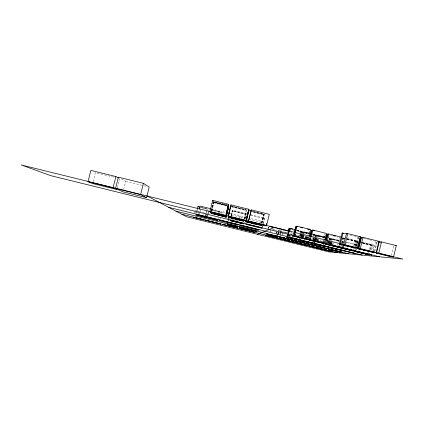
<?xml version="1.0" encoding="UTF-8"?>
<svg xmlns="http://www.w3.org/2000/svg" width="424" height="424" viewBox="0 0 424 424"><rect width="100%" height="100%" fill="white"/><g stroke="black" fill="none" stroke-linecap="round" stroke-linejoin="round"><path stroke-width="0.32" stroke-dasharray="2.12 1.59" d="M229.972 213.463L240.185 215.98L240.026 217.035L229.241 214.374M245.941 217.395L242.104 216.452L241.828 217.65L245.613 218.583M368.292 253.425L368.604 252.153M369.219 249.598L370.306 245.13L371.207 245.146L369.961 250.287M370.401 249.985L371.572 245.157L372.489 245.173L371.313 250.033M371.678 250.054L372.86 245.178L374.27 245.199L372.929 250.743M373.449 250.637L375.696 241.341L373.83 240.88M374.376 251.321L376.644 241.95M374.811 251.347L377.084 241.95M391.373 255.534L393.636 246.164M306.404 238.028L306.875 236.099M307.146 238.134L309.032 230.428M307.607 238.182L307.904 236.968M308.794 233.333L309.536 230.301M307.803 238.171L308.1 236.952M308.126 238.452L308.439 237.164M308.539 238.124L308.842 236.894M309.451 238.023L309.764 236.735M309.918 238.108L310.214 236.899M310.119 238.097L310.416 236.883M310.58 239.279L311.031 237.435M312.605 238.913L313.076 236.989M313.235 236.348L313.548 235.066L313.999 235.018L313.707 236.216M312.833 239.809L313.559 236.815M313.013 239.804L313.744 236.804M313.887 236.2L314.184 235.002L314.645 234.954L314.348 236.163M312.875 242.199L313.315 240.392M313.463 239.788L314.2 236.767M313.055 242.199L313.5 240.382M313.649 239.777L314.385 236.751M314.534 236.147L314.831 234.938L315.536 234.864L315.239 236.089M314.343 239.751L314.64 238.532M314.529 239.746L315.127 237.297M315.276 236.682L315.726 234.848L316.447 234.774L315.997 236.629M314.846 239.671L315.43 237.276M315.578 236.677L315.869 235.479L324.588 237.631M314.295 242.666L314.735 240.864M314.884 240.265L315.615 237.265M315.763 236.666L316.055 235.463L316.527 235.421L324.795 237.392M314.486 242.804L314.937 240.954M315.09 240.334L315.843 237.244M314.756 242.666L315.202 240.853M315.35 240.249L316.087 237.233M316.23 236.629L316.527 235.421M314.947 242.666L315.387 240.848M315.536 240.244L316.272 237.217M316.421 236.613L316.717 235.405L317.438 235.336L324.964 237.191M316.06 239.958L316.368 238.686M316.246 240.223L317.438 235.336M316.436 240.217L317.634 235.32L324.715 236.815M317.014 240.811L317.772 237.721M317.921 237.106L318.371 235.251M317.327 240.392L317.634 239.125M317.762 240.376L318.074 239.104M318.36 240.477L318.673 239.2M320.067 240.896L320.38 239.624M322.722 241.977L324.757 233.619M323.289 242.051L323.581 240.837M324.175 238.41L325.208 234.165M323.523 242.051L323.819 240.832M324.71 237.18L325.452 234.143M323.13 244.229L324.069 240.376M323.459 244.971L324.042 242.576M324.19 241.977L324.482 240.779M324.424 242.04L324.726 240.811M324.869 242.507L325.341 240.578M325.452 242.586L325.749 241.373M325.696 242.586L325.992 241.367M326.618 242.581L326.915 241.351M326.74 242.554L327.031 241.351M326.856 242.528L327.169 241.256M327.275 242.554L327.567 241.346M327.487 242.549L327.779 241.245M328.563 238.039L329.183 235.474M327.916 243L328.224 241.733M328.16 243.159L328.754 240.715M328.902 240.106L329.353 238.272L328.521 238.315M328.377 243.159L328.976 240.71M329.125 240.101L329.575 238.262L330.423 238.219L329.967 240.074M328.611 243.016L329.199 240.615M329.342 240.011L329.639 238.813L330.19 238.786L339.497 241.081M329.156 243.016L329.75 240.599M329.893 239.995L330.19 238.786M329.066 243.784L329.819 240.694M329.231 243.625L329.967 240.594M330.116 239.989L330.413 238.781L331.255 238.744L339.417 240.753M329.459 244.054L329.92 242.152M329.957 244.06L330.423 242.146M330.068 243.63L330.662 241.187M330.81 240.578L331.255 238.744M330.291 243.63L330.89 241.182M331.038 240.572L331.483 238.733L332.347 238.696L339.333 240.419M330.736 243.53L331.049 242.252M331.022 243.933L331.748 241.166M331.897 240.551L332.347 238.696M331.504 243.535L331.817 242.247M331.526 243.938L331.833 242.676M332.289 244.59L332.755 242.676M333.068 244.606L333.54 242.671M337.509 245.157L338.129 242.608M338.283 241.972L339.37 237.509L340.064 237.477L338.972 241.966M339.264 245.931L339.56 244.717M341.871 240.562L342.497 237.991L344.447 238.262M340.801 246.53L341.097 245.321M341.686 242.904L341.977 241.696M341.05 246.54L341.638 244.113M341.786 243.508L342.226 241.691L343.18 241.68L342.735 243.514M341.887 243.424L343.217 237.959M342.179 243.424L343.509 237.944L344.617 237.896L343.869 240.97M342.99 243.519L343.435 241.68L341.548 241.214M342.375 247.123L342.671 245.888M343.27 243.429L343.721 241.585M342.74 247.213L343.053 245.941M342.968 247.224L343.281 245.947M343.058 247.234L343.355 246M344.988 247.711L345.29 246.471M346.037 243.381L346.339 242.146L356.939 244.759M353.743 245.782L354.83 241.32L355.625 241.309L354.538 245.803M353.6 249.651L353.913 248.369M353.918 249.672L354.544 247.097M354.697 246.455L355.948 241.304L356.764 241.293L355.582 246.153M355.397 246.185L357.655 236.894M355.667 246.72L356.112 244.887L357.082 244.902M355.879 246.307L357.093 241.293L358.338 241.277L356.992 246.816M356.335 246.212L358.609 236.852M355.747 250.181L356.059 248.899M356.685 246.333L358.842 237.456M356.07 250.202L356.695 247.627M356.854 246.985L358.105 241.834M259.822 223.432L260.129 222.165L261.285 221.18L250.414 218.498M260.829 223.024L261.285 221.18M261.529 223.003L263.765 214.539L251.803 211.597M261.719 222.854L263.765 214.539M261.64 223.432L264.062 214.237L251.973 211.258M261.809 223.39L264.147 214.147L252.02 211.163M262.191 223.103L264.475 213.813M262.202 226.988L262.838 224.418M262.991 223.771L264.258 218.63L264.74 218.217L249.672 214.507M262.631 226.798L263.235 224.344M263.384 223.734L264.74 218.217M268.148 228.366L268.456 227.105M268.318 228.287L268.625 227.02M268.387 228.255L268.699 226.988M268.556 228.181L268.869 226.904M269.977 231.864L270.289 230.587M270.157 231.806L270.475 230.524M276.199 233.354L276.501 232.114M276.39 233.306L276.771 232.039M276.66 233.242L276.967 231.992M276.74 233.227L277.047 231.97M277.259 235.585L277.715 233.725M277.455 235.553L277.916 233.682M277.534 235.537L278.494 231.584M278.648 230.953L278.955 229.697M278.197 233.624L278.722 231.525M278.875 230.889L279.183 229.628M278.186 234.037L278.812 231.499M278.966 230.868L279.278 229.596M278.414 233.99L279.04 231.44M279.92 233.847L280.386 231.949M280.54 231.313L280.852 230.052M280.153 233.799L281.091 229.983M280.635 234.499L281.266 231.944M280.402 236.38L281.822 230.598M282.373 234.302L283.311 230.481M282.591 234.875L283.539 231.022M286.921 235.914L288.023 231.419M287.202 236.067L287.785 233.566M287.933 232.967L288.225 231.769M287.318 235.951L287.907 233.544M288.055 232.946L288.346 231.743M287.446 236.036L287.753 234.79M287.546 236.025L288.066 234.096M288.214 233.492L288.511 232.283M287.742 235.892L288.188 234.075M288.336 233.47L288.633 232.257M288.05 235.855L288.5 234.022M288.649 233.412L288.945 232.193M288.177 235.834L288.622 234M288.776 233.391L289.073 232.167M288.649 235.776L289.555 232.071M288.972 236.412L289.274 235.166M289.073 236.401L289.38 235.15M289.327 236.369L289.634 235.113M289.433 236.359L289.74 235.097M290.482 236.449L291.569 232.023M290.774 236.417L291.707 232.601M292.173 236.868L293.101 233.073M292.47 236.836L292.942 234.928M293.095 234.292L293.408 233.02M293.641 234.377L293.954 233.105M293.737 234.827L294.208 232.898M293.323 237.525L293.795 235.596M293.949 234.954L294.42 233.025M294.108 234.854L294.553 233.036M294.261 234.832L294.707 233.009M294.86 234.748L295.162 233.523M295.189 235.437L295.661 233.523M295.666 235.378L296.137 233.449M299.625 235.85L300.213 233.449M300.362 232.85L300.653 231.652L296.959 230.741M299.773 235.834L300.362 233.428M300.51 232.829L300.807 231.626L301.188 231.557L300.007 236.401M299.413 238.818L299.858 237.005M299.561 238.813L300.007 236.989M300.155 236.385L301.342 231.531L301.734 231.462L300.536 236.348M300.69 236.332L301.888 231.435L302.487 231.334L302.031 233.184M300.219 239.253L300.69 237.334M300.849 236.693L301.946 232.204L308.471 233.656M301.279 236.274L301.883 233.804M301.305 236.332L301.893 233.937M302.036 233.338L302.333 232.145M301.459 236.316L302.047 233.916M302.19 233.317L302.487 232.119L302.879 232.055L308.624 233.407M301.697 236.883L302.434 233.868M302.582 233.264L302.879 232.055M301.851 236.868L303.038 232.029L308.646 233.168M302.439 236.815L303.038 234.377M303.186 233.762L303.637 231.933M302.598 236.804L303.197 234.355M303.351 233.741L303.796 231.907L304.411 231.806L308.847 232.903M303.202 236.746L303.807 234.276M303.955 233.661L304.411 231.806M303.361 236.947L303.828 235.044M303.722 236.915L304.188 235.002M304.437 239.894L304.898 237.997M305.057 237.361L305.365 236.094M304.803 239.878L305.269 237.97M305.423 237.334L305.736 236.062M305.996 237.424L306.308 236.152M205.264 215.726L205.571 214.48M205.407 215.869L207.145 208.852L207.479 209.244L200.197 207.447M205.916 215.546L206.382 213.654M206.541 213.023L207.166 210.505M206.356 215.715L206.668 214.454M207.251 216.325L208.99 209.308L209.297 209.689M207.733 215.996L208.205 214.104M208.359 213.473L208.984 210.951M210.993 210.68L213.272 201.485L227.328 204.946M211.067 210.781L213.341 201.612L227.359 205.062M211.285 210.919L213.341 201.612M211.359 211.014L213.579 202.052L227.45 205.465M211.544 211.253L213.579 202.052M211.777 210.717L213.818 202.481L226.914 205.704M211.958 210.956L213.818 202.481M218.667 212.631L219.123 210.786L211.475 208.899M218.005 218.98L218.281 217.644M219.425 213.235L219.706 211.889L219.123 210.786M220.581 213.102L221.037 211.258L225.504 212.36M219.892 219.5L220.21 218.222M221.312 213.77L221.625 212.498L221.037 211.258M228.011 220.888L228.637 218.344M228.027 220.931L228.653 218.397M230.995 215.747L232.357 210.24L246.238 213.659L244.876 219.171M231.213 215.509L232.357 210.24M231.409 215.97L232.675 210.829L246.074 214.131L244.807 219.272M231.61 215.599L232.675 210.829M239.73 217.825L240.185 215.98M241.648 218.296L242.104 216.452M244.129 218.715L246.238 210.225L231.149 206.509M244.033 219.171L246.503 209.387L246.381 209.774L231.721 206.165M194.547 212.8L195.019 210.908M195.141 213.23L195.448 211.984M196.36 212.959L197.308 209.133M196.81 213.299L197.282 211.412M197.436 210.781L197.748 209.52M198.172 213.447L199.084 209.758M199.497 214.364L200.128 211.809M200.287 211.168L200.923 208.613M117.342 187.731L119.632 178.621M123.691 189.353L125.721 181.26L121.195 178.737M93.121 181.758L95.416 172.658L115.169 177.524M246.074 214.131L245.973 214.417L232.712 211.147M246.238 213.659L246.1 214.051L232.405 210.68M267.539 228.441L267.984 228.239M300.653 231.652L296.604 230.81M315.869 235.479L315.403 235.521L324.074 237.663M310.331 238.998L310.691 238.977M322.759 242.115L332.554 244.33M323.554 242.109L333.301 244.351M357.776 241.839L356.96 241.844L358.232 242.157M350.192 235.06L353.923 235.977M354.544 236.131L356.409 236.592M363.877 238.426L368.854 239.655M369.474 239.804L373.21 240.726M231.096 206.122L246.349 209.875L231.764 206.557M213.511 201.925L227.423 205.349M250.589 211.189L263.85 214.454M213.749 202.359L226.888 205.592M231.811 206.939L246.164 210.468M249.81 211.369L263.558 214.756M213.982 202.778L226.983 205.979M125.721 181.26L146.031 186.263M347.113 238.511L358.338 241.277M361.158 241.972L374.27 245.199M343.509 237.944L344.744 238.251M347.214 238.855L357.093 241.293M362.356 242.586L372.86 245.178M346.911 238.866L356.764 241.293M362.626 242.74L372.489 245.173M250.775 215.307L264.258 218.63M342.497 237.991L344.415 238.463M346.98 239.094L355.948 241.304M362.594 242.941L371.572 245.157M342.21 238.002L344.765 238.633M347.32 239.263L355.625 241.309M362.25 242.941L371.207 245.146M330.598 235.352L333.105 235.967M333.73 236.12L338.119 237.202M342.136 238.193L344.675 238.818M347.214 239.443L354.83 241.32M362.679 243.254L370.306 245.13M296.789 229.93L302.487 231.334M312.647 233.841L316.447 234.774M328.521 237.753L330.423 238.219M341.871 241.044L343.138 241.357M296.874 230.2L301.888 231.435M303.796 231.907L308.82 233.147M312.583 234.075L315.726 234.848M317.634 235.32L325.176 237.175M328.319 237.954L329.575 238.262M331.483 238.733L339.036 240.594M296.726 230.232L301.734 231.462M312.403 234.096L315.536 234.864M341.924 241.373L343.18 241.68M346.869 242.608L356.112 244.887M296.842 230.486L301.342 231.531M312.785 234.499L314.831 234.938M297.102 230.714L300.807 231.626M302.487 232.119L308.64 233.635M312.949 234.7L314.184 235.002M316.055 235.463L324.063 237.44M329.639 238.813L339.507 241.245M312.769 234.716L313.999 235.018M201.241 207.336L208.242 209.064M211.428 209.848L219.706 211.889M292.322 229.755L294.161 230.206M301.946 232.204L308.661 233.863M200.393 207.188L206.53 208.703M210.256 209.62L219.743 211.958L219.929 212.313L209.922 209.843M221.625 212.498L225.43 213.436M246.243 218.742L248.141 219.208M248.771 219.362L260.129 222.165M195.173 210.278L205.444 212.811L205.879 213.24M206.981 213.193L210.193 213.982M227.158 218.169L231.016 219.118M231.663 219.277L235.521 220.231M236.163 220.39L238.092 220.867M244.017 222.324L245.252 222.632M253.287 224.614L255.142 225.07M272.213 229.283L277.052 230.476M288.283 233.248L278.897 231.091L280.815 231.568M290.44 233.778L298.92 235.871M301.681 236.55L308.349 238.198M308.958 238.346L311.38 238.945L304.925 237.557M312.933 239.327L322.637 241.722M273.517 229.766L276.718 230.555M281.457 231.727L287.228 233.147M290.689 234L291.972 234.318M295.178 235.108L298.385 235.898M301.724 236.767L304.416 237.387M314.794 239.989L319.442 241.097M320.083 241.256L322.012 241.728M228.541 218.8L231.085 219.425M284.334 232.585L286.884 233.211"/><path stroke-width="0.64" d="M247.711 229.543L239.417 227.577L239.555 226.973L256.674 231.202L256.027 231.562L239.443 227.471M357.437 248.66L360.14 237.509L361.116 237.467L358.386 248.703L357.437 248.66L374.074 252.572L358.386 248.703M357.692 248.167L360.458 236.762L347.738 233.629L346.424 233.735L343.684 245.003L357.692 248.167L343.684 245.003M358.773 248.724L361.508 237.451L363.008 237.387L378.924 241.304L376.162 252.72L358.773 248.724L376.162 252.72M360.236 248.793L363.008 237.387M369.23 254.813L370.136 254.898L355.757 251.49L369.23 254.813L369.521 253.605M376.475 253.181L379.194 241.945L381.473 241.934L396.302 245.581L393.546 257.008L391.076 256.785L376.475 253.181L378.712 253.351L393.546 257.008M378.712 253.351L381.473 241.934M308.99 236.279L310.644 229.527L296.964 226.156L296.344 226.326L294.86 232.4M308.979 239.947L322.993 243.265L308.979 239.947L309.292 238.664M309.923 236.094L311.333 230.312L311.841 230.227L310.363 236.29M310.564 236.274L312.048 230.195L312.833 230.062L326.522 233.439L324.874 240.196M311.179 236.82L312.833 230.062M325.494 239.936L326.904 234.149L327.524 234.09L326.045 240.159M326.289 240.148L327.768 234.069L328.717 233.979L341.797 237.202M327.068 240.737L328.717 233.979M337.997 247.107L338.686 247.139L324.556 243.789L337.997 247.107L338.31 245.819M339.407 244.213L355.879 248.088L339.407 244.213L342.115 233.068L346.705 233.921M339.179 247.595L353.287 250.939L339.179 247.595L339.486 246.318M340.212 244.224L342.947 232.993M344.966 245.03L347.738 233.629M266.028 225.944L266.505 225.679L269.298 214.316L251.363 209.901L248.369 221.593L266.028 225.944L266.638 223.459M288.182 230.778L288.961 228.769L288.373 231.17M288.495 231.138L289.083 228.737L289.401 228.653L288.808 231.069M288.93 231.043L289.523 228.621L289.846 228.536L289.099 231.584M289.226 231.557L289.974 228.499L295.523 229.617M289.703 231.456L290.461 228.372M294.362 232.257L295.777 226.48L297.468 226.686M294.701 232.426L296.18 226.368M295.311 232.909L296.964 226.156M228.409 204.251L225.727 215.911L210.156 212.069L209.848 211.703L212.657 200.372L228.409 204.251L225.875 216.304L210.537 212.519L210.235 212.164L225.759 215.996M225.875 216.304L228.52 204.824M225.907 216.388L228.631 205.375L225.987 216.59L210.611 212.615L226.093 216.865L210.882 212.938M226.019 216.669L228.711 205.773L226.093 216.865M226.125 216.945L228.785 206.165L226.199 217.136L211.147 213.251L226.199 217.136M228.128 216.214L230.932 204.872L248.84 209.281L245.883 220.978L228.25 216.627L228.128 216.214L246.042 220.628M228.25 216.627L230.857 206.08M243.668 220.787L228.361 217.008L228.732 214.857M229.04 213.617L229.956 209.907M228.361 217.008L228.817 215.175M239.417 227.577L239.724 226.347M245.883 220.978L248.84 209.281M261.089 225.409L245.904 221.842L248.655 210.818M251.459 210.611L248.978 209.997L246.116 221.392L261.438 225.171L261.735 224.964L246.233 221.137L245.904 221.842M248.369 221.593L251.363 209.901M197.308 209.133L197.939 206.583L199.784 207.039M199.238 209.143L200.001 206.075L210.839 208.746M113.033 187.832L115.863 176.543L90.868 170.39L88.028 181.663L92.665 183.576L116.886 189.554L113.033 187.832L88.028 181.663M115.535 188.447L118.37 177.158L143.413 183.327L149.206 187.048L146.556 197.642L123.066 191.844L115.535 188.447L140.583 194.627L146.556 197.642M140.583 194.627L143.413 183.327M248.697 210.723L245.978 221.683L261.359 225.224L246.084 221.455M248.83 210.378L248.978 209.997M257.363 234.255L274.461 227.402M282.135 229.315L269.653 226.421M283.471 229.84L283.852 229.739M269.346 234.419L280.248 237.021L266.754 234.027L277.259 236.619L266.919 233.979M277.789 236.539L266.982 233.958M277.201 238.002L287.186 240.355L276.649 238.065L286.375 240.397M287.875 237.058L300.372 239.973L287.446 237.106L299.641 240.005M286.714 240.382L276.846 238.044M359.483 236.809L360.458 236.762M288.002 240.768L298.427 243.132L288.352 240.758M300.431 240.519L313.447 243.413M300.966 240.498L314.338 243.424L301.703 240.472M377.8 241.314L378.924 241.304M297.441 243.127L287.658 240.784L297.855 243.132M311.953 243.403L299.906 240.535L312.578 243.408M299.09 243.508L309.679 245.915L299.514 243.514M314.004 243.869L327.264 246.826M314.65 243.874L328.314 246.874L315.541 243.89M395.046 245.56L396.302 245.581M323.168 246.169L313.368 243.858L326.241 246.779M308.513 245.862L298.671 243.503L309.006 245.883M310.686 246.27L320.942 248.692L310.008 246.238L320.162 248.639M328.346 247.256L342.306 250.324L329.395 247.309M339.921 250.155L327.588 247.219L341.097 250.239M321.869 249.031L332.209 251.474L321.085 248.973L331.329 251.395M330.142 249.63L329.644 249.598L340.721 252.243M379.194 241.945L380.461 242.258M342.115 233.068L343.361 233.375M296.344 226.326L297.574 226.628M300.653 227.386L302.498 227.842M307.421 229.055L309.88 229.66M312.048 230.195L314.513 230.799M333.322 235.437L335.172 235.892M226.782 212.673L229.336 213.304M309.478 233.057L310.744 233.37M289.974 228.499L292.481 229.119M209.848 211.703L225.605 215.593M248.565 221.254L266.505 225.679M281.245 229.347L287.854 230.921M271.344 226.967L273.21 227.428M228.276 216.712L243.758 220.528L243.503 221.249L228.467 217.364M243.641 220.851L228.388 217.088L243.583 221.021M379.671 256.796L50.652 175.621L21.2 164.947L402.8 259.053L328.42 251.803L186.655 216.791L147.266 196.036M243.715 223.718L230.02 220.337L229.935 220.03L243.821 223.459L243.62 223.962L230.354 220.687L243.694 223.771M168.741 207.352L362.176 255.094M217.692 220.252L195.883 214.873L205.444 217.438L205.089 217.146M176.002 211.179L348.48 253.759M227.227 224.063L237.827 226.681L227.243 224.105M237.811 226.845L227.312 224.254L227.153 223.914L237.843 226.554L237.779 227.116L229.527 225.08L229.426 224.81L237.806 226.877M229.479 224.948L237.79 227.036M181.848 214.258L337.467 252.688M265.996 235.262L275.664 237.62M265.795 235.315L275.393 237.657M115.863 176.543L118.556 178.027M199.179 215.641L197.865 214.677L216.993 219.394L217.899 220.512L206.933 217.597M197.939 206.583L198.374 206.997M212.657 200.372L212.933 200.87M230.932 204.872L231.011 205.46M237.668 228.128L222.229 224.317L237.668 228.128M238.06 224.598L237.981 225.314L219.579 220.772L218.906 219.871L238.06 224.598M239.21 228.51L254.67 232.326L239.21 228.51M239.979 225.07L239.799 225.875L258.105 230.396L259.159 229.803L239.979 225.07M246 223.994L245.835 224.312L261.889 228.271L262.329 228.022L246 223.994M266.272 235.193L265.652 235.347L275.134 237.689L275.95 237.583L266.272 235.193M279.374 236.974L289.995 239.597L279.374 236.974M281.96 237.445L281.594 237.488L292.692 240.095L281.96 237.445M293.811 236.062L293.419 236.11L307.31 239.396L293.811 236.062M294.563 235.977L293.964 236.046L308.243 239.353L294.563 235.977M286.905 237.164L286.608 237.202L298.597 240.053L286.905 237.164M287.324 237.122L287.022 237.154L299.116 240.032L287.324 237.122M291.691 240.016L291.399 240.032L302.323 242.639L291.691 240.016M294.41 240.519L293.943 240.535L305.148 243.169L294.41 240.519M310.432 239.894L309.674 239.92L324.127 243.27L310.432 239.894M304.024 243.063L303.664 243.058L314.661 245.687L304.024 243.063M306.865 243.593L306.298 243.588L317.613 246.249L306.865 243.593M326.316 243.811L325.399 243.8L340.027 247.192L326.316 243.811M326.999 244.452L326.39 244.441L337.721 247.097L326.999 244.452M316.362 246.106L315.938 246.09L327.01 248.734L316.362 246.106M309.865 246.233L309.515 246.217L319.399 248.586L309.865 246.233M319.336 246.673L318.668 246.641L330.095 249.328L319.336 246.673M340.854 247.674L340.149 247.637L354.4 251.013L340.854 247.674M342.221 247.738L341.14 247.685L355.948 251.119L342.221 247.738M328.711 249.158L328.224 249.121L341.5 252.312L328.711 249.158M320.926 248.962L320.518 248.936L330.46 251.321L320.926 248.962M331.817 249.752L331.049 249.699L342.581 252.413L331.817 249.752M344.235 250.801L342.942 250.706L355.46 253.573L344.235 250.801M355.439 251.469L354.639 251.411L368.869 254.782L355.439 251.469M358.148 251.665L356.902 251.575L371.885 255.052L358.148 251.665M203.721 219.749L193.45 217.21L204.183 220.077L203.721 219.749M220.681 223.936L205.264 220.125L220.851 224.142L220.681 223.936"/></g></svg>
